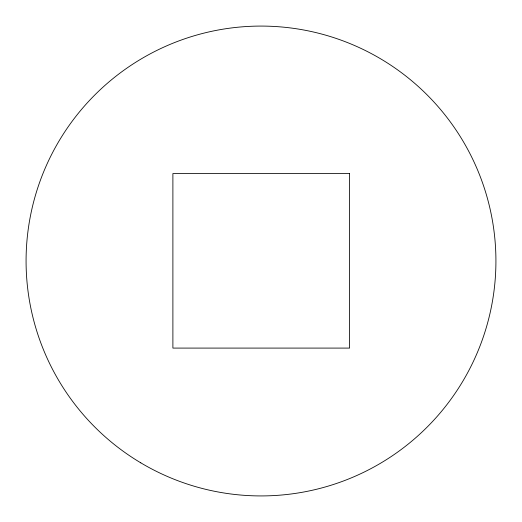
<?xml version="1.0" encoding="UTF-8"?>
<svg xmlns="http://www.w3.org/2000/svg" width="522" height="522" viewBox="0 0 522 522"><rect width="100%" height="100%" fill="white"/><g stroke="black" fill="none" stroke-linecap="round" stroke-linejoin="round"><path stroke-width="0.78" d="M349.59 173.572L172.893 173.572L172.893 348.089L349.59 348.089L349.59 173.572M140.81 462.851A234.92 234.92 0 0 0 495.9 264.158A234.92 234.92 0 0 0 146.29 55.991A234.92 234.92 0 0 0 140.81 462.851"/></g></svg>
